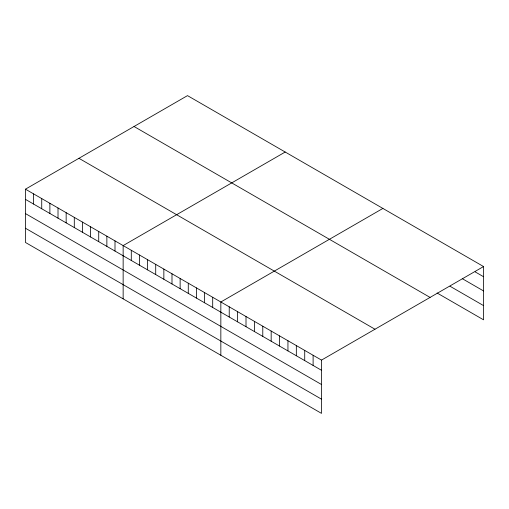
<?xml version="1.0" encoding="UTF-8"?>
<svg xmlns="http://www.w3.org/2000/svg" width="509" height="509" viewBox="0 0 509 509"><rect width="100%" height="100%" fill="white"/><g stroke="black" fill="none" stroke-linecap="round" stroke-linejoin="round"><path stroke-width="0.76" d="M25.45 189.183L321.497 360.105L321.497 413.378L25.45 242.456L25.45 189.183L187.503 95.622L483.55 266.544L483.55 319.817L437.091 292.999M285.199 152.026L123.146 245.586L123.146 298.859M382.895 208.429L220.842 301.99L220.842 355.269M321.497 360.105L483.55 266.544M475.164 271.882L483.55 276.724M462.255 278.652L483.55 290.944M450.001 286.23L483.55 305.597M134.026 126.493L430.073 297.415M78.927 158.305L374.974 329.228M25.45 199.363L321.497 370.285M25.45 213.583L321.497 384.505M25.45 228.236L321.497 399.158M313.111 355.257L313.111 365.443M304.719 350.415L304.719 360.601M296.333 345.573L296.333 355.759M287.948 340.731L287.948 350.911M279.556 335.889L279.556 346.069M271.17 331.047L271.17 341.227M262.784 326.205L262.784 336.385M254.392 321.357L254.392 331.544M246.006 316.515L246.006 326.702M237.62 311.673L237.62 321.86M229.228 306.832L229.228 317.012M212.698 297.288L212.698 307.474M204.561 292.586L204.561 302.772M196.417 287.89L196.417 298.07M188.279 283.189L188.279 293.369M180.135 278.487L180.135 288.673M171.991 273.785L171.991 283.971M163.853 269.083L163.853 279.269M155.709 264.387L155.709 274.567M147.572 259.685L147.572 269.872M139.428 254.984L139.428 265.17M131.29 250.282L131.29 260.468M115.002 240.884L115.002 251.064M106.865 236.182L106.865 246.369M98.721 231.48L98.721 241.667M90.583 226.785L90.583 236.965M82.439 222.083L82.439 232.263M74.295 217.381L74.295 227.568M66.157 212.679L66.157 222.866M58.013 207.984L58.013 218.164M49.876 203.282L49.876 213.462M41.732 198.58L41.732 208.766M33.594 193.878L33.594 204.064"/></g></svg>
